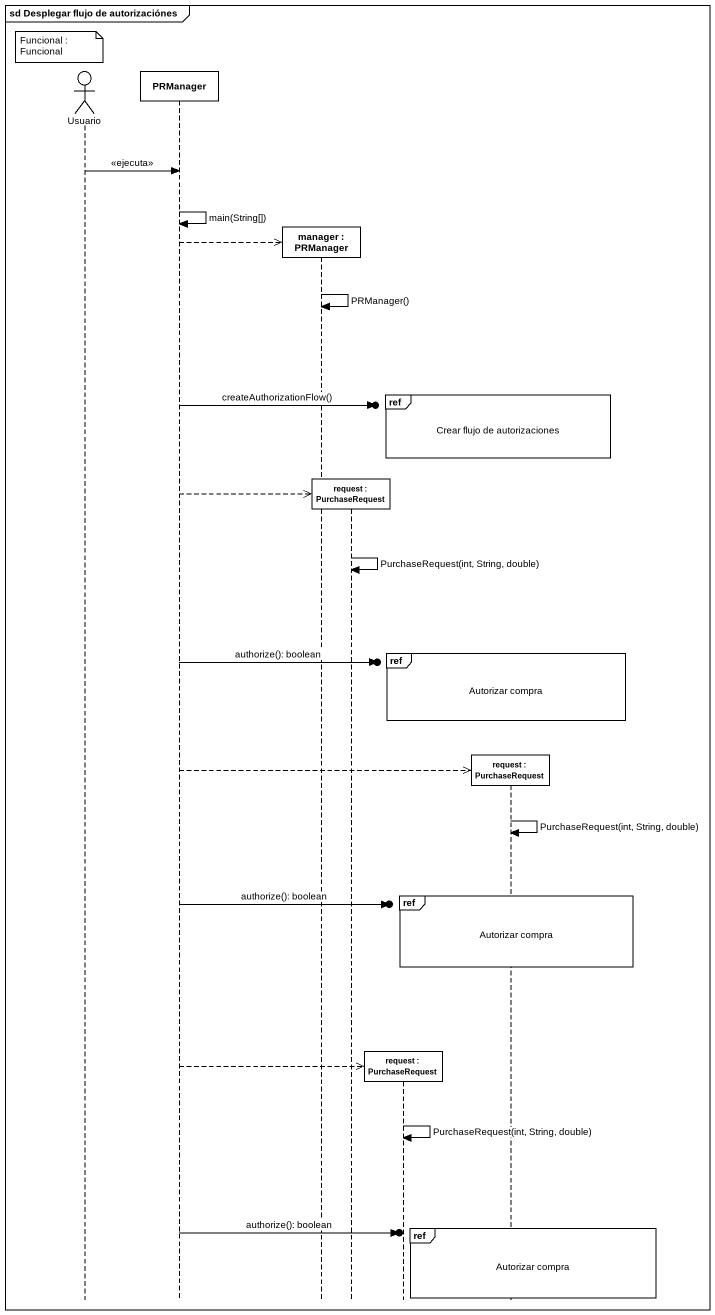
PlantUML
@startuml
mainframe sd Desplegar flujo de autorizaciónes
hide footbox
actor Usuario
participant PRManager
participant "manager : PRManager" as manager
participant "request : PurchaseRequest" as request
participant "request : PurchaseRequest" as request_2
participant "request : PurchaseRequest" as request_3

note over Usuario : Funcional : Funcional
Usuario -> PRManager : <<ejecuta>>
PRManager -> PRManager : main(String[])
PRManager -->> manager **
manager -> manager : PRManager()
ref over request_2, request_3 : Crear flujo de autorizaciones
PRManager ->o] : createAuthorizationFlow()
PRManager -->> request **
request -> request : PurchaseRequest(int, String, double)
ref over request_2, request_3 : Autorizar compra
PRManager ->o] : authorize(): boolean
PRManager -->> request_3 **
request_3 -> request_3 : PurchaseRequest(int, String, double)
ref over request_2, request_3 : Autorizar compra
PRManager ->o] : authorize(): boolean
PRManager -->> request_2 **
request_2 -> request_2 : PurchaseRequest(int, String, double)
ref over request_3 : Autorizar compra
PRManager ->o] : authorize(): boolean
@enduml
